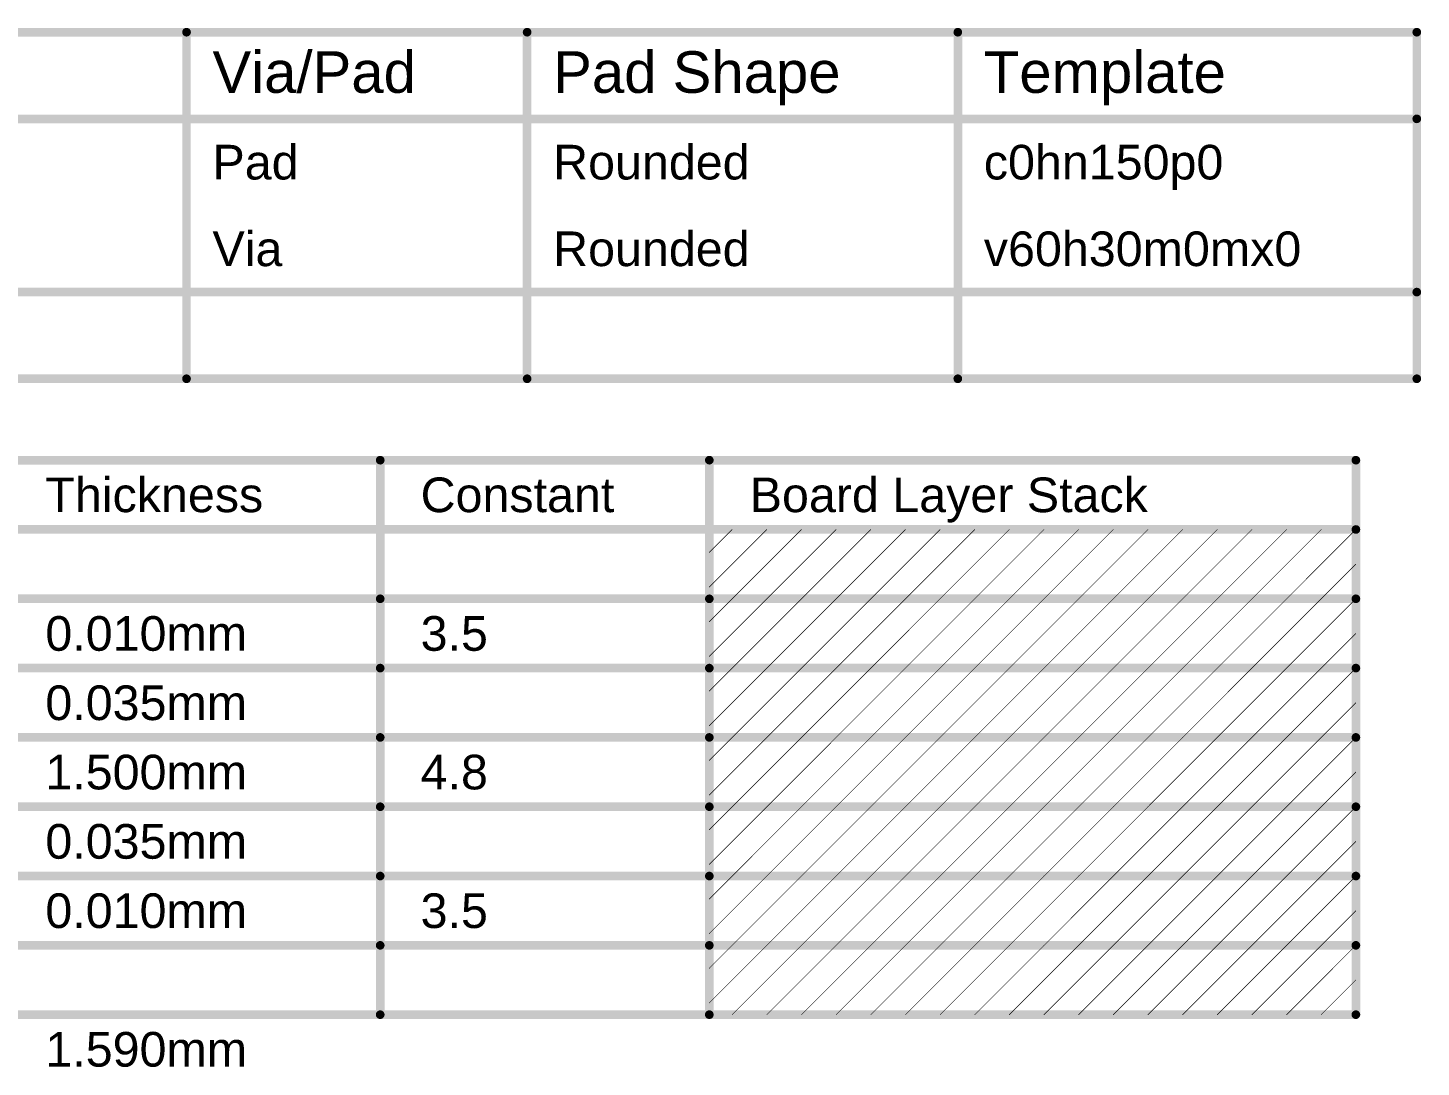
# Model space of a CAD drawing. Header units: inches. Extents: x -0.05 to 7.01, y -0.08 to 1.98.
# Drawn here: x 4.599 to 7.012, y 0.18 to 1.98 of the extents above; entities that cross this region are included whole.
import ezdxf

# ---------------------------------------------------------------- set-up
doc = ezdxf.new("R2010")
doc.units = ezdxf.units.IN
doc.header["$MEASUREMENT"] = 0
doc.layers.add('Drill Drawing', color=1, linetype='Continuous')
doc.layers.add('Fabrication', color=76, linetype='Continuous')
doc.styles.add('Arial', font='', dxfattribs={"height": 0.2})
doc.styles.get('Arial').set_extended_font_data('Arial')

msp = doc.modelspace()

# ---------------------------------------------------------------- linework, layer by layer
at = {"layer": 'Drill Drawing'}
for points in [[(-0.0457, 1.972, 0.015, 0.015, 0), (7.0044, 1.972, 0.015, 0.015, 0)], [(4.8739, 1.372, 0.015, 0.015, 0), (4.8739, 1.972, 0.015, 0.015, 0)], [(5.4638, 1.372, 0.015, 0.015, 0), (5.4638, 1.972, 0.015, 0.015, 0)], [(6.2096, 1.372, 0.015, 0.015, 0), (6.2096, 1.972, 0.015, 0.015, 0)], [(7.0044, 1.372, 0.015, 0.015, 0), (7.0044, 1.972, 0.015, 0.015, 0)], [(-0.0457, 1.822, 0.015, 0.015, 0), (7.0044, 1.822, 0.015, 0.015, 0)], [(-0.0457, 1.522, 0.015, 0.015, 0), (7.0044, 1.522, 0.015, 0.015, 0)], [(-0.0457, 1.372, 0.015, 0.015, 0), (7.0044, 1.372, 0.015, 0.015, 0)]]:
    msp.add_lwpolyline(points, format="xyseb", dxfattribs=at)
for points in [[(4.8702, 1.972, 0.0075, 0.0075, 1), (4.8777, 1.972, 0.0075, 0.0075, 1)], [(5.46, 1.972, 0.0075, 0.0075, 1), (5.4675, 1.972, 0.0075, 0.0075, 1)], [(6.2058, 1.972, 0.0075, 0.0075, 1), (6.2133, 1.972, 0.0075, 0.0075, 1)], [(7.0006, 1.972, 0.0075, 0.0075, 1), (7.0081, 1.972, 0.0075, 0.0075, 1)], [(7.0006, 1.972, 0.0075, 0.0075, 1), (7.0081, 1.972, 0.0075, 0.0075, 1)], [(7.0006, 1.822, 0.0075, 0.0075, 1), (7.0081, 1.822, 0.0075, 0.0075, 1)], [(7.0006, 1.522, 0.0075, 0.0075, 1), (7.0081, 1.522, 0.0075, 0.0075, 1)], [(4.8702, 1.372, 0.0075, 0.0075, 1), (4.8777, 1.372, 0.0075, 0.0075, 1)], [(5.46, 1.372, 0.0075, 0.0075, 1), (5.4675, 1.372, 0.0075, 0.0075, 1)], [(6.2058, 1.372, 0.0075, 0.0075, 1), (6.2133, 1.372, 0.0075, 0.0075, 1)], [(7.0006, 1.372, 0.0075, 0.0075, 1), (7.0081, 1.372, 0.0075, 0.0075, 1)], [(7.0006, 1.372, 0.0075, 0.0075, 1), (7.0081, 1.372, 0.0075, 0.0075, 1)]]:
    msp.add_lwpolyline(points, format="xyseb", close=True, dxfattribs=at)
at = {"layer": 'Fabrication'}
for points in [[(2.3601, 1.231, 0.015, 0.015, 0), (6.8989, 1.231, 0.015, 0.015, 0)], [(5.2093, 0.271, 0.015, 0.015, 0), (5.2093, 1.231, 0.015, 0.015, 0)], [(5.7792, 0.271, 0.015, 0.015, 0), (5.7792, 1.231, 0.015, 0.015, 0)], [(6.8989, 0.271, 0.015, 0.015, 0), (6.8989, 1.231, 0.015, 0.015, 0)], [(2.3601, 1.111, 0.015, 0.015, 0), (6.8989, 1.111, 0.015, 0.015, 0)], [(5.7792, 1.0113, 0.001, 0.001, 0), (5.8789, 1.111, 0.001, 0.001, 0)], [(5.7792, 1.0713, 0.001, 0.001, 0), (5.8189, 1.111, 0.001, 0.001, 0)], [(5.8189, 0.991, 0.001, 0.001, 0), (5.9389, 1.111, 0.001, 0.001, 0)], [(5.8789, 0.991, 0.001, 0.001, 0), (5.9989, 1.111, 0.001, 0.001, 0)], [(5.9389, 0.991, 0.001, 0.001, 0), (6.0589, 1.111, 0.001, 0.001, 0)], [(5.9989, 0.991, 0.001, 0.001, 0), (6.1189, 1.111, 0.001, 0.001, 0)], [(6.0589, 0.991, 0.001, 0.001, 0), (6.1789, 1.111, 0.001, 0.001, 0)], [(6.1189, 0.991, 0.001, 0.001, 0), (6.2389, 1.111, 0.001, 0.001, 0)], [(6.1789, 0.991, 0.001, 0.001, 0), (6.2989, 1.111, 0.001, 0.001, 0)], [(6.2389, 0.991, 0.001, 0.001, 0), (6.3589, 1.111, 0.001, 0.001, 0)], [(6.2989, 0.991, 0.001, 0.001, 0), (6.4189, 1.111, 0.001, 0.001, 0)], [(6.3589, 0.991, 0.001, 0.001, 0), (6.4789, 1.111, 0.001, 0.001, 0)], [(6.4189, 0.991, 0.001, 0.001, 0), (6.5389, 1.111, 0.001, 0.001, 0)], [(6.4789, 0.991, 0.001, 0.001, 0), (6.5989, 1.111, 0.001, 0.001, 0)], [(6.5389, 0.991, 0.001, 0.001, 0), (6.6589, 1.111, 0.001, 0.001, 0)], [(6.5989, 0.991, 0.001, 0.001, 0), (6.7189, 1.111, 0.001, 0.001, 0)], [(6.6589, 0.991, 0.001, 0.001, 0), (6.7789, 1.111, 0.001, 0.001, 0)], [(6.7189, 0.991, 0.001, 0.001, 0), (6.8389, 1.111, 0.001, 0.001, 0)], [(6.7789, 0.991, 0.001, 0.001, 0), (6.8989, 1.111, 0.001, 0.001, 0)], [(6.8389, 0.991, 0.001, 0.001, 0), (6.8989, 1.051, 0.001, 0.001, 0)], [(4.5595, 0.991, 0.015, 0.015, 0), (5.2093, 0.991, 0.015, 0.015, 0)], [(5.2093, 0.991, 0.015, 0.015, 0), (5.7792, 0.991, 0.015, 0.015, 0)], [(5.7792, 0.991, 0.015, 0.015, 0), (6.8989, 0.991, 0.015, 0.015, 0)], [(5.7792, 0.8913, 0.001, 0.001, 0), (5.8789, 0.991, 0.001, 0.001, 0)], [(5.7792, 0.9513, 0.001, 0.001, 0), (5.8189, 0.991, 0.001, 0.001, 0)], [(5.8189, 0.871, 0.001, 0.001, 0), (5.9389, 0.991, 0.001, 0.001, 0)], [(5.8789, 0.871, 0.001, 0.001, 0), (5.9989, 0.991, 0.001, 0.001, 0)], [(5.9389, 0.871, 0.001, 0.001, 0), (6.0589, 0.991, 0.001, 0.001, 0)], [(5.9989, 0.871, 0.001, 0.001, 0), (6.1189, 0.991, 0.001, 0.001, 0)], [(6.0589, 0.871, 0.001, 0.001, 0), (6.1789, 0.991, 0.001, 0.001, 0)], [(6.1189, 0.871, 0.001, 0.001, 0), (6.2389, 0.991, 0.001, 0.001, 0)], [(6.1789, 0.871, 0.001, 0.001, 0), (6.2989, 0.991, 0.001, 0.001, 0)], [(6.2389, 0.871, 0.001, 0.001, 0), (6.3589, 0.991, 0.001, 0.001, 0)], [(6.2989, 0.871, 0.001, 0.001, 0), (6.4189, 0.991, 0.001, 0.001, 0)], [(6.3589, 0.871, 0.001, 0.001, 0), (6.4789, 0.991, 0.001, 0.001, 0)], [(6.4189, 0.871, 0.001, 0.001, 0), (6.5389, 0.991, 0.001, 0.001, 0)], [(6.4789, 0.871, 0.001, 0.001, 0), (6.5989, 0.991, 0.001, 0.001, 0)], [(6.5389, 0.871, 0.001, 0.001, 0), (6.6589, 0.991, 0.001, 0.001, 0)], [(6.5989, 0.871, 0.001, 0.001, 0), (6.7189, 0.991, 0.001, 0.001, 0)], [(6.6589, 0.871, 0.001, 0.001, 0), (6.7789, 0.991, 0.001, 0.001, 0)], [(6.7189, 0.871, 0.001, 0.001, 0), (6.8389, 0.991, 0.001, 0.001, 0)], [(6.7789, 0.871, 0.001, 0.001, 0), (6.8989, 0.991, 0.001, 0.001, 0)], [(6.8389, 0.871, 0.001, 0.001, 0), (6.8989, 0.931, 0.001, 0.001, 0)], [(4.5595, 0.871, 0.015, 0.015, 0), (5.2093, 0.871, 0.015, 0.015, 0)], [(5.2093, 0.871, 0.015, 0.015, 0), (5.7792, 0.871, 0.015, 0.015, 0)], [(5.7792, 0.871, 0.015, 0.015, 0), (6.8989, 0.871, 0.015, 0.015, 0)], [(5.7792, 0.7713, 0.001, 0.001, 0), (5.8789, 0.871, 0.001, 0.001, 0)], [(5.7792, 0.8313, 0.001, 0.001, 0), (5.8189, 0.871, 0.001, 0.001, 0)], [(5.8189, 0.751, 0.001, 0.001, 0), (5.9389, 0.871, 0.001, 0.001, 0)], [(5.8789, 0.751, 0.001, 0.001, 0), (5.9989, 0.871, 0.001, 0.001, 0)], [(5.9389, 0.751, 0.001, 0.001, 0), (6.0589, 0.871, 0.001, 0.001, 0)], [(5.9989, 0.751, 0.001, 0.001, 0), (6.1189, 0.871, 0.001, 0.001, 0)], [(6.0589, 0.751, 0.001, 0.001, 0), (6.1789, 0.871, 0.001, 0.001, 0)], [(6.1189, 0.751, 0.001, 0.001, 0), (6.2389, 0.871, 0.001, 0.001, 0)], [(6.1789, 0.751, 0.001, 0.001, 0), (6.2989, 0.871, 0.001, 0.001, 0)], [(6.2389, 0.751, 0.001, 0.001, 0), (6.3589, 0.871, 0.001, 0.001, 0)], [(6.2989, 0.751, 0.001, 0.001, 0), (6.4189, 0.871, 0.001, 0.001, 0)], [(6.3589, 0.751, 0.001, 0.001, 0), (6.4789, 0.871, 0.001, 0.001, 0)], [(6.4189, 0.751, 0.001, 0.001, 0), (6.5389, 0.871, 0.001, 0.001, 0)], [(6.4789, 0.751, 0.001, 0.001, 0), (6.5989, 0.871, 0.001, 0.001, 0)], [(6.5389, 0.751, 0.001, 0.001, 0), (6.6589, 0.871, 0.001, 0.001, 0)], [(6.5989, 0.751, 0.001, 0.001, 0), (6.7189, 0.871, 0.001, 0.001, 0)], [(6.6589, 0.751, 0.001, 0.001, 0), (6.7789, 0.871, 0.001, 0.001, 0)], [(6.7189, 0.751, 0.001, 0.001, 0), (6.8389, 0.871, 0.001, 0.001, 0)], [(6.7789, 0.751, 0.001, 0.001, 0), (6.8989, 0.871, 0.001, 0.001, 0)], [(6.8389, 0.751, 0.001, 0.001, 0), (6.8989, 0.811, 0.001, 0.001, 0)], [(4.5595, 0.751, 0.015, 0.015, 0), (5.2093, 0.751, 0.015, 0.015, 0)], [(5.2093, 0.751, 0.015, 0.015, 0), (5.7792, 0.751, 0.015, 0.015, 0)], [(5.7792, 0.751, 0.015, 0.015, 0), (6.8989, 0.751, 0.015, 0.015, 0)], [(5.7792, 0.6513, 0.001, 0.001, 0), (5.8789, 0.751, 0.001, 0.001, 0)], [(5.7792, 0.7113, 0.001, 0.001, 0), (5.8189, 0.751, 0.001, 0.001, 0)], [(5.8189, 0.631, 0.001, 0.001, 0), (5.9389, 0.751, 0.001, 0.001, 0)], [(5.8789, 0.631, 0.001, 0.001, 0), (5.9989, 0.751, 0.001, 0.001, 0)], [(5.9389, 0.631, 0.001, 0.001, 0), (6.0589, 0.751, 0.001, 0.001, 0)], [(5.9989, 0.631, 0.001, 0.001, 0), (6.1189, 0.751, 0.001, 0.001, 0)], [(6.0589, 0.631, 0.001, 0.001, 0), (6.1789, 0.751, 0.001, 0.001, 0)], [(6.1189, 0.631, 0.001, 0.001, 0), (6.2389, 0.751, 0.001, 0.001, 0)], [(6.1789, 0.631, 0.001, 0.001, 0), (6.2989, 0.751, 0.001, 0.001, 0)], [(6.2389, 0.631, 0.001, 0.001, 0), (6.3589, 0.751, 0.001, 0.001, 0)], [(6.2989, 0.631, 0.001, 0.001, 0), (6.4189, 0.751, 0.001, 0.001, 0)], [(6.3589, 0.631, 0.001, 0.001, 0), (6.4789, 0.751, 0.001, 0.001, 0)], [(6.4189, 0.631, 0.001, 0.001, 0), (6.5389, 0.751, 0.001, 0.001, 0)], [(6.4789, 0.631, 0.001, 0.001, 0), (6.5989, 0.751, 0.001, 0.001, 0)], [(6.5389, 0.631, 0.001, 0.001, 0), (6.6589, 0.751, 0.001, 0.001, 0)], [(6.5989, 0.631, 0.001, 0.001, 0), (6.7189, 0.751, 0.001, 0.001, 0)], [(6.6589, 0.631, 0.001, 0.001, 0), (6.7789, 0.751, 0.001, 0.001, 0)], [(6.7189, 0.631, 0.001, 0.001, 0), (6.8389, 0.751, 0.001, 0.001, 0)], [(6.7789, 0.631, 0.001, 0.001, 0), (6.8989, 0.751, 0.001, 0.001, 0)], [(6.8389, 0.631, 0.001, 0.001, 0), (6.8989, 0.691, 0.001, 0.001, 0)], [(4.5595, 0.631, 0.015, 0.015, 0), (5.2093, 0.631, 0.015, 0.015, 0)], [(5.2093, 0.631, 0.015, 0.015, 0), (5.7792, 0.631, 0.015, 0.015, 0)], [(5.7792, 0.631, 0.015, 0.015, 0), (6.8989, 0.631, 0.015, 0.015, 0)], [(5.7792, 0.5313, 0.001, 0.001, 0), (5.8789, 0.631, 0.001, 0.001, 0)], [(5.7792, 0.5913, 0.001, 0.001, 0), (5.8189, 0.631, 0.001, 0.001, 0)], [(5.8189, 0.511, 0.001, 0.001, 0), (5.9389, 0.631, 0.001, 0.001, 0)], [(5.8789, 0.511, 0.001, 0.001, 0), (5.9989, 0.631, 0.001, 0.001, 0)], [(5.9389, 0.511, 0.001, 0.001, 0), (6.0589, 0.631, 0.001, 0.001, 0)], [(5.9989, 0.511, 0.001, 0.001, 0), (6.1189, 0.631, 0.001, 0.001, 0)], [(6.0589, 0.511, 0.001, 0.001, 0), (6.1789, 0.631, 0.001, 0.001, 0)], [(6.1189, 0.511, 0.001, 0.001, 0), (6.2389, 0.631, 0.001, 0.001, 0)], [(6.1789, 0.511, 0.001, 0.001, 0), (6.2989, 0.631, 0.001, 0.001, 0)], [(6.2389, 0.511, 0.001, 0.001, 0), (6.3589, 0.631, 0.001, 0.001, 0)], [(6.2989, 0.511, 0.001, 0.001, 0), (6.4189, 0.631, 0.001, 0.001, 0)], [(6.3589, 0.511, 0.001, 0.001, 0), (6.4789, 0.631, 0.001, 0.001, 0)], [(6.4189, 0.511, 0.001, 0.001, 0), (6.5389, 0.631, 0.001, 0.001, 0)], [(6.4789, 0.511, 0.001, 0.001, 0), (6.5989, 0.631, 0.001, 0.001, 0)], [(6.5389, 0.511, 0.001, 0.001, 0), (6.6589, 0.631, 0.001, 0.001, 0)], [(6.5989, 0.511, 0.001, 0.001, 0), (6.7189, 0.631, 0.001, 0.001, 0)], [(6.6589, 0.511, 0.001, 0.001, 0), (6.7789, 0.631, 0.001, 0.001, 0)], [(6.7189, 0.511, 0.001, 0.001, 0), (6.8389, 0.631, 0.001, 0.001, 0)], [(6.7789, 0.511, 0.001, 0.001, 0), (6.8989, 0.631, 0.001, 0.001, 0)], [(6.8389, 0.511, 0.001, 0.001, 0), (6.8989, 0.571, 0.001, 0.001, 0)], [(4.5595, 0.511, 0.015, 0.015, 0), (5.2093, 0.511, 0.015, 0.015, 0)], [(5.2093, 0.511, 0.015, 0.015, 0), (5.7792, 0.511, 0.015, 0.015, 0)], [(5.7792, 0.511, 0.015, 0.015, 0), (6.8989, 0.511, 0.015, 0.015, 0)], [(5.7792, 0.4113, 0.001, 0.001, 0), (5.8789, 0.511, 0.001, 0.001, 0)], [(5.7792, 0.4713, 0.001, 0.001, 0), (5.8189, 0.511, 0.001, 0.001, 0)], [(5.8189, 0.391, 0.001, 0.001, 0), (5.9389, 0.511, 0.001, 0.001, 0)], [(5.8789, 0.391, 0.001, 0.001, 0), (5.9989, 0.511, 0.001, 0.001, 0)], [(5.9389, 0.391, 0.001, 0.001, 0), (6.0589, 0.511, 0.001, 0.001, 0)], [(5.9989, 0.391, 0.001, 0.001, 0), (6.1189, 0.511, 0.001, 0.001, 0)], [(6.0589, 0.391, 0.001, 0.001, 0), (6.1789, 0.511, 0.001, 0.001, 0)], [(6.1189, 0.391, 0.001, 0.001, 0), (6.2389, 0.511, 0.001, 0.001, 0)], [(6.1789, 0.391, 0.001, 0.001, 0), (6.2989, 0.511, 0.001, 0.001, 0)], [(6.2389, 0.391, 0.001, 0.001, 0), (6.3589, 0.511, 0.001, 0.001, 0)], [(6.2989, 0.391, 0.001, 0.001, 0), (6.4189, 0.511, 0.001, 0.001, 0)], [(6.3589, 0.391, 0.001, 0.001, 0), (6.4789, 0.511, 0.001, 0.001, 0)], [(6.4189, 0.391, 0.001, 0.001, 0), (6.5389, 0.511, 0.001, 0.001, 0)], [(6.4789, 0.391, 0.001, 0.001, 0), (6.5989, 0.511, 0.001, 0.001, 0)], [(6.5389, 0.391, 0.001, 0.001, 0), (6.6589, 0.511, 0.001, 0.001, 0)], [(6.5989, 0.391, 0.001, 0.001, 0), (6.7189, 0.511, 0.001, 0.001, 0)], [(6.6589, 0.391, 0.001, 0.001, 0), (6.7789, 0.511, 0.001, 0.001, 0)], [(6.7189, 0.391, 0.001, 0.001, 0), (6.8389, 0.511, 0.001, 0.001, 0)], [(6.7789, 0.391, 0.001, 0.001, 0), (6.8989, 0.511, 0.001, 0.001, 0)], [(6.8389, 0.391, 0.001, 0.001, 0), (6.8989, 0.451, 0.001, 0.001, 0)], [(4.5595, 0.391, 0.015, 0.015, 0), (5.2093, 0.391, 0.015, 0.015, 0)], [(5.2093, 0.391, 0.015, 0.015, 0), (5.7792, 0.391, 0.015, 0.015, 0)], [(5.7792, 0.391, 0.015, 0.015, 0), (6.8989, 0.391, 0.015, 0.015, 0)], [(5.7792, 0.2913, 0.001, 0.001, 0), (5.8789, 0.391, 0.001, 0.001, 0)], [(5.7792, 0.3513, 0.001, 0.001, 0), (5.8189, 0.391, 0.001, 0.001, 0)], [(5.8189, 0.271, 0.001, 0.001, 0), (5.9389, 0.391, 0.001, 0.001, 0)], [(5.8789, 0.271, 0.001, 0.001, 0), (5.9989, 0.391, 0.001, 0.001, 0)], [(5.9389, 0.271, 0.001, 0.001, 0), (6.0589, 0.391, 0.001, 0.001, 0)], [(5.9989, 0.271, 0.001, 0.001, 0), (6.1189, 0.391, 0.001, 0.001, 0)], [(6.0589, 0.271, 0.001, 0.001, 0), (6.1789, 0.391, 0.001, 0.001, 0)], [(6.1189, 0.271, 0.001, 0.001, 0), (6.2389, 0.391, 0.001, 0.001, 0)], [(6.1789, 0.271, 0.001, 0.001, 0), (6.2989, 0.391, 0.001, 0.001, 0)], [(6.2389, 0.271, 0.001, 0.001, 0), (6.3589, 0.391, 0.001, 0.001, 0)], [(6.2989, 0.271, 0.001, 0.001, 0), (6.4189, 0.391, 0.001, 0.001, 0)], [(6.3589, 0.271, 0.001, 0.001, 0), (6.4789, 0.391, 0.001, 0.001, 0)], [(6.4189, 0.271, 0.001, 0.001, 0), (6.5389, 0.391, 0.001, 0.001, 0)], [(6.4789, 0.271, 0.001, 0.001, 0), (6.5989, 0.391, 0.001, 0.001, 0)], [(6.5389, 0.271, 0.001, 0.001, 0), (6.6589, 0.391, 0.001, 0.001, 0)], [(6.5989, 0.271, 0.001, 0.001, 0), (6.7189, 0.391, 0.001, 0.001, 0)], [(6.6589, 0.271, 0.001, 0.001, 0), (6.7789, 0.391, 0.001, 0.001, 0)], [(6.7189, 0.271, 0.001, 0.001, 0), (6.8389, 0.391, 0.001, 0.001, 0)], [(6.7789, 0.271, 0.001, 0.001, 0), (6.8989, 0.391, 0.001, 0.001, 0)], [(6.8389, 0.271, 0.001, 0.001, 0), (6.8989, 0.331, 0.001, 0.001, 0)], [(4.5595, 0.271, 0.015, 0.015, 0), (5.2093, 0.271, 0.015, 0.015, 0)], [(5.2093, 0.271, 0.015, 0.015, 0), (5.7792, 0.271, 0.015, 0.015, 0)], [(5.7792, 0.271, 0.015, 0.015, 0), (6.8989, 0.271, 0.015, 0.015, 0)]]:
    msp.add_lwpolyline(points, format="xyseb", dxfattribs=at)
for points in [[(5.2056, 1.231, 0.0075, 0.0075, 1), (5.2131, 1.231, 0.0075, 0.0075, 1)], [(5.7755, 1.231, 0.0075, 0.0075, 1), (5.783, 1.231, 0.0075, 0.0075, 1)], [(6.8951, 1.231, 0.0075, 0.0075, 1), (6.9026, 1.231, 0.0075, 0.0075, 1)], [(6.8951, 1.231, 0.0075, 0.0075, 1), (6.9026, 1.231, 0.0075, 0.0075, 1)], [(5.8186, 1.111, 0.0005, 0.0005, 1), (5.8191, 1.111, 0.0005, 0.0005, 1)], [(5.8786, 1.111, 0.0005, 0.0005, 1), (5.8791, 1.111, 0.0005, 0.0005, 1)], [(5.9386, 1.111, 0.0005, 0.0005, 1), (5.9391, 1.111, 0.0005, 0.0005, 1)], [(5.9986, 1.111, 0.0005, 0.0005, 1), (5.9991, 1.111, 0.0005, 0.0005, 1)], [(6.0586, 1.111, 0.0005, 0.0005, 1), (6.0591, 1.111, 0.0005, 0.0005, 1)], [(6.1186, 1.111, 0.0005, 0.0005, 1), (6.1191, 1.111, 0.0005, 0.0005, 1)], [(6.1786, 1.111, 0.0005, 0.0005, 1), (6.1791, 1.111, 0.0005, 0.0005, 1)], [(6.2386, 1.111, 0.0005, 0.0005, 1), (6.2391, 1.111, 0.0005, 0.0005, 1)], [(6.2986, 1.111, 0.0005, 0.0005, 1), (6.2991, 1.111, 0.0005, 0.0005, 1)], [(6.3586, 1.111, 0.0005, 0.0005, 1), (6.3591, 1.111, 0.0005, 0.0005, 1)], [(6.4186, 1.111, 0.0005, 0.0005, 1), (6.4191, 1.111, 0.0005, 0.0005, 1)], [(6.4786, 1.111, 0.0005, 0.0005, 1), (6.4791, 1.111, 0.0005, 0.0005, 1)], [(6.5386, 1.111, 0.0005, 0.0005, 1), (6.5391, 1.111, 0.0005, 0.0005, 1)], [(6.5986, 1.111, 0.0005, 0.0005, 1), (6.5991, 1.111, 0.0005, 0.0005, 1)], [(6.6586, 1.111, 0.0005, 0.0005, 1), (6.6591, 1.111, 0.0005, 0.0005, 1)], [(6.7186, 1.111, 0.0005, 0.0005, 1), (6.7191, 1.111, 0.0005, 0.0005, 1)], [(6.7786, 1.111, 0.0005, 0.0005, 1), (6.7791, 1.111, 0.0005, 0.0005, 1)], [(6.8386, 1.111, 0.0005, 0.0005, 1), (6.8391, 1.111, 0.0005, 0.0005, 1)], [(6.8951, 1.111, 0.0075, 0.0075, 1), (6.9026, 1.111, 0.0075, 0.0075, 1)], [(6.8986, 1.111, 0.0005, 0.0005, 1), (6.8991, 1.111, 0.0005, 0.0005, 1)], [(5.779, 1.0713, 0.0005, 0.0005, 1), (5.7795, 1.0713, 0.0005, 0.0005, 1)], [(6.8986, 1.051, 0.0005, 0.0005, 1), (6.8991, 1.051, 0.0005, 0.0005, 1)], [(5.2056, 0.991, 0.0075, 0.0075, 1), (5.2131, 0.991, 0.0075, 0.0075, 1)], [(5.2056, 0.991, 0.0075, 0.0075, 1), (5.2131, 0.991, 0.0075, 0.0075, 1)], [(5.7755, 0.991, 0.0075, 0.0075, 1), (5.783, 0.991, 0.0075, 0.0075, 1)], [(5.7755, 0.991, 0.0075, 0.0075, 1), (5.783, 0.991, 0.0075, 0.0075, 1)], [(5.779, 1.0113, 0.0005, 0.0005, 1), (5.7795, 1.0113, 0.0005, 0.0005, 1)], [(5.8186, 0.991, 0.0005, 0.0005, 1), (5.8191, 0.991, 0.0005, 0.0005, 1)], [(5.8186, 0.991, 0.0005, 0.0005, 1), (5.8191, 0.991, 0.0005, 0.0005, 1)], [(5.8786, 0.991, 0.0005, 0.0005, 1), (5.8791, 0.991, 0.0005, 0.0005, 1)], [(5.8786, 0.991, 0.0005, 0.0005, 1), (5.8791, 0.991, 0.0005, 0.0005, 1)], [(5.9386, 0.991, 0.0005, 0.0005, 1), (5.9391, 0.991, 0.0005, 0.0005, 1)], [(5.9386, 0.991, 0.0005, 0.0005, 1), (5.9391, 0.991, 0.0005, 0.0005, 1)], [(5.9986, 0.991, 0.0005, 0.0005, 1), (5.9991, 0.991, 0.0005, 0.0005, 1)], [(5.9986, 0.991, 0.0005, 0.0005, 1), (5.9991, 0.991, 0.0005, 0.0005, 1)], [(6.0586, 0.991, 0.0005, 0.0005, 1), (6.0591, 0.991, 0.0005, 0.0005, 1)], [(6.0586, 0.991, 0.0005, 0.0005, 1), (6.0591, 0.991, 0.0005, 0.0005, 1)], [(6.1186, 0.991, 0.0005, 0.0005, 1), (6.1191, 0.991, 0.0005, 0.0005, 1)], [(6.1186, 0.991, 0.0005, 0.0005, 1), (6.1191, 0.991, 0.0005, 0.0005, 1)], [(6.1786, 0.991, 0.0005, 0.0005, 1), (6.1791, 0.991, 0.0005, 0.0005, 1)], [(6.1786, 0.991, 0.0005, 0.0005, 1), (6.1791, 0.991, 0.0005, 0.0005, 1)], [(6.2386, 0.991, 0.0005, 0.0005, 1), (6.2391, 0.991, 0.0005, 0.0005, 1)], [(6.2386, 0.991, 0.0005, 0.0005, 1), (6.2391, 0.991, 0.0005, 0.0005, 1)], [(6.2986, 0.991, 0.0005, 0.0005, 1), (6.2991, 0.991, 0.0005, 0.0005, 1)], [(6.2986, 0.991, 0.0005, 0.0005, 1), (6.2991, 0.991, 0.0005, 0.0005, 1)], [(6.3586, 0.991, 0.0005, 0.0005, 1), (6.3591, 0.991, 0.0005, 0.0005, 1)], [(6.3586, 0.991, 0.0005, 0.0005, 1), (6.3591, 0.991, 0.0005, 0.0005, 1)], [(6.4186, 0.991, 0.0005, 0.0005, 1), (6.4191, 0.991, 0.0005, 0.0005, 1)], [(6.4186, 0.991, 0.0005, 0.0005, 1), (6.4191, 0.991, 0.0005, 0.0005, 1)], [(6.4786, 0.991, 0.0005, 0.0005, 1), (6.4791, 0.991, 0.0005, 0.0005, 1)], [(6.4786, 0.991, 0.0005, 0.0005, 1), (6.4791, 0.991, 0.0005, 0.0005, 1)], [(6.5386, 0.991, 0.0005, 0.0005, 1), (6.5391, 0.991, 0.0005, 0.0005, 1)], [(6.5386, 0.991, 0.0005, 0.0005, 1), (6.5391, 0.991, 0.0005, 0.0005, 1)], [(6.5986, 0.991, 0.0005, 0.0005, 1), (6.5991, 0.991, 0.0005, 0.0005, 1)], [(6.5986, 0.991, 0.0005, 0.0005, 1), (6.5991, 0.991, 0.0005, 0.0005, 1)], [(6.6586, 0.991, 0.0005, 0.0005, 1), (6.6591, 0.991, 0.0005, 0.0005, 1)], [(6.6586, 0.991, 0.0005, 0.0005, 1), (6.6591, 0.991, 0.0005, 0.0005, 1)], [(6.7186, 0.991, 0.0005, 0.0005, 1), (6.7191, 0.991, 0.0005, 0.0005, 1)], [(6.7186, 0.991, 0.0005, 0.0005, 1), (6.7191, 0.991, 0.0005, 0.0005, 1)], [(6.7786, 0.991, 0.0005, 0.0005, 1), (6.7791, 0.991, 0.0005, 0.0005, 1)], [(6.7786, 0.991, 0.0005, 0.0005, 1), (6.7791, 0.991, 0.0005, 0.0005, 1)], [(6.8386, 0.991, 0.0005, 0.0005, 1), (6.8391, 0.991, 0.0005, 0.0005, 1)], [(6.8386, 0.991, 0.0005, 0.0005, 1), (6.8391, 0.991, 0.0005, 0.0005, 1)], [(6.8951, 0.991, 0.0075, 0.0075, 1), (6.9026, 0.991, 0.0075, 0.0075, 1)], [(6.8986, 0.991, 0.0005, 0.0005, 1), (6.8991, 0.991, 0.0005, 0.0005, 1)], [(5.779, 0.9513, 0.0005, 0.0005, 1), (5.7795, 0.9513, 0.0005, 0.0005, 1)], [(6.8986, 0.931, 0.0005, 0.0005, 1), (6.8991, 0.931, 0.0005, 0.0005, 1)], [(5.2056, 0.871, 0.0075, 0.0075, 1), (5.2131, 0.871, 0.0075, 0.0075, 1)], [(5.2056, 0.871, 0.0075, 0.0075, 1), (5.2131, 0.871, 0.0075, 0.0075, 1)], [(5.7755, 0.871, 0.0075, 0.0075, 1), (5.783, 0.871, 0.0075, 0.0075, 1)], [(5.7755, 0.871, 0.0075, 0.0075, 1), (5.783, 0.871, 0.0075, 0.0075, 1)], [(5.779, 0.8913, 0.0005, 0.0005, 1), (5.7795, 0.8913, 0.0005, 0.0005, 1)], [(5.8186, 0.871, 0.0005, 0.0005, 1), (5.8191, 0.871, 0.0005, 0.0005, 1)], [(5.8186, 0.871, 0.0005, 0.0005, 1), (5.8191, 0.871, 0.0005, 0.0005, 1)], [(5.8786, 0.871, 0.0005, 0.0005, 1), (5.8791, 0.871, 0.0005, 0.0005, 1)], [(5.8786, 0.871, 0.0005, 0.0005, 1), (5.8791, 0.871, 0.0005, 0.0005, 1)], [(5.9386, 0.871, 0.0005, 0.0005, 1), (5.9391, 0.871, 0.0005, 0.0005, 1)], [(5.9386, 0.871, 0.0005, 0.0005, 1), (5.9391, 0.871, 0.0005, 0.0005, 1)], [(5.9986, 0.871, 0.0005, 0.0005, 1), (5.9991, 0.871, 0.0005, 0.0005, 1)], [(5.9986, 0.871, 0.0005, 0.0005, 1), (5.9991, 0.871, 0.0005, 0.0005, 1)], [(6.0586, 0.871, 0.0005, 0.0005, 1), (6.0591, 0.871, 0.0005, 0.0005, 1)], [(6.0586, 0.871, 0.0005, 0.0005, 1), (6.0591, 0.871, 0.0005, 0.0005, 1)], [(6.1186, 0.871, 0.0005, 0.0005, 1), (6.1191, 0.871, 0.0005, 0.0005, 1)], [(6.1186, 0.871, 0.0005, 0.0005, 1), (6.1191, 0.871, 0.0005, 0.0005, 1)], [(6.1786, 0.871, 0.0005, 0.0005, 1), (6.1791, 0.871, 0.0005, 0.0005, 1)], [(6.1786, 0.871, 0.0005, 0.0005, 1), (6.1791, 0.871, 0.0005, 0.0005, 1)], [(6.2386, 0.871, 0.0005, 0.0005, 1), (6.2391, 0.871, 0.0005, 0.0005, 1)], [(6.2386, 0.871, 0.0005, 0.0005, 1), (6.2391, 0.871, 0.0005, 0.0005, 1)], [(6.2986, 0.871, 0.0005, 0.0005, 1), (6.2991, 0.871, 0.0005, 0.0005, 1)], [(6.2986, 0.871, 0.0005, 0.0005, 1), (6.2991, 0.871, 0.0005, 0.0005, 1)], [(6.3586, 0.871, 0.0005, 0.0005, 1), (6.3591, 0.871, 0.0005, 0.0005, 1)], [(6.3586, 0.871, 0.0005, 0.0005, 1), (6.3591, 0.871, 0.0005, 0.0005, 1)], [(6.4186, 0.871, 0.0005, 0.0005, 1), (6.4191, 0.871, 0.0005, 0.0005, 1)], [(6.4186, 0.871, 0.0005, 0.0005, 1), (6.4191, 0.871, 0.0005, 0.0005, 1)], [(6.4786, 0.871, 0.0005, 0.0005, 1), (6.4791, 0.871, 0.0005, 0.0005, 1)], [(6.4786, 0.871, 0.0005, 0.0005, 1), (6.4791, 0.871, 0.0005, 0.0005, 1)], [(6.5386, 0.871, 0.0005, 0.0005, 1), (6.5391, 0.871, 0.0005, 0.0005, 1)], [(6.5386, 0.871, 0.0005, 0.0005, 1), (6.5391, 0.871, 0.0005, 0.0005, 1)], [(6.5986, 0.871, 0.0005, 0.0005, 1), (6.5991, 0.871, 0.0005, 0.0005, 1)], [(6.5986, 0.871, 0.0005, 0.0005, 1), (6.5991, 0.871, 0.0005, 0.0005, 1)], [(6.6586, 0.871, 0.0005, 0.0005, 1), (6.6591, 0.871, 0.0005, 0.0005, 1)], [(6.6586, 0.871, 0.0005, 0.0005, 1), (6.6591, 0.871, 0.0005, 0.0005, 1)], [(6.7186, 0.871, 0.0005, 0.0005, 1), (6.7191, 0.871, 0.0005, 0.0005, 1)], [(6.7186, 0.871, 0.0005, 0.0005, 1), (6.7191, 0.871, 0.0005, 0.0005, 1)], [(6.7786, 0.871, 0.0005, 0.0005, 1), (6.7791, 0.871, 0.0005, 0.0005, 1)], [(6.7786, 0.871, 0.0005, 0.0005, 1), (6.7791, 0.871, 0.0005, 0.0005, 1)], [(6.8386, 0.871, 0.0005, 0.0005, 1), (6.8391, 0.871, 0.0005, 0.0005, 1)], [(6.8386, 0.871, 0.0005, 0.0005, 1), (6.8391, 0.871, 0.0005, 0.0005, 1)], [(6.8951, 0.871, 0.0075, 0.0075, 1), (6.9026, 0.871, 0.0075, 0.0075, 1)], [(6.8986, 0.871, 0.0005, 0.0005, 1), (6.8991, 0.871, 0.0005, 0.0005, 1)], [(5.779, 0.8313, 0.0005, 0.0005, 1), (5.7795, 0.8313, 0.0005, 0.0005, 1)], [(6.8986, 0.811, 0.0005, 0.0005, 1), (6.8991, 0.811, 0.0005, 0.0005, 1)], [(5.2056, 0.751, 0.0075, 0.0075, 1), (5.2131, 0.751, 0.0075, 0.0075, 1)], [(5.2056, 0.751, 0.0075, 0.0075, 1), (5.2131, 0.751, 0.0075, 0.0075, 1)], [(5.7755, 0.751, 0.0075, 0.0075, 1), (5.783, 0.751, 0.0075, 0.0075, 1)], [(5.7755, 0.751, 0.0075, 0.0075, 1), (5.783, 0.751, 0.0075, 0.0075, 1)], [(5.779, 0.7713, 0.0005, 0.0005, 1), (5.7795, 0.7713, 0.0005, 0.0005, 1)], [(5.8186, 0.751, 0.0005, 0.0005, 1), (5.8191, 0.751, 0.0005, 0.0005, 1)], [(5.8186, 0.751, 0.0005, 0.0005, 1), (5.8191, 0.751, 0.0005, 0.0005, 1)], [(5.8786, 0.751, 0.0005, 0.0005, 1), (5.8791, 0.751, 0.0005, 0.0005, 1)], [(5.8786, 0.751, 0.0005, 0.0005, 1), (5.8791, 0.751, 0.0005, 0.0005, 1)], [(5.9386, 0.751, 0.0005, 0.0005, 1), (5.9391, 0.751, 0.0005, 0.0005, 1)], [(5.9386, 0.751, 0.0005, 0.0005, 1), (5.9391, 0.751, 0.0005, 0.0005, 1)], [(5.9986, 0.751, 0.0005, 0.0005, 1), (5.9991, 0.751, 0.0005, 0.0005, 1)], [(5.9986, 0.751, 0.0005, 0.0005, 1), (5.9991, 0.751, 0.0005, 0.0005, 1)], [(6.0586, 0.751, 0.0005, 0.0005, 1), (6.0591, 0.751, 0.0005, 0.0005, 1)], [(6.0586, 0.751, 0.0005, 0.0005, 1), (6.0591, 0.751, 0.0005, 0.0005, 1)], [(6.1186, 0.751, 0.0005, 0.0005, 1), (6.1191, 0.751, 0.0005, 0.0005, 1)], [(6.1186, 0.751, 0.0005, 0.0005, 1), (6.1191, 0.751, 0.0005, 0.0005, 1)], [(6.1786, 0.751, 0.0005, 0.0005, 1), (6.1791, 0.751, 0.0005, 0.0005, 1)], [(6.1786, 0.751, 0.0005, 0.0005, 1), (6.1791, 0.751, 0.0005, 0.0005, 1)], [(6.2386, 0.751, 0.0005, 0.0005, 1), (6.2391, 0.751, 0.0005, 0.0005, 1)], [(6.2386, 0.751, 0.0005, 0.0005, 1), (6.2391, 0.751, 0.0005, 0.0005, 1)], [(6.2986, 0.751, 0.0005, 0.0005, 1), (6.2991, 0.751, 0.0005, 0.0005, 1)], [(6.2986, 0.751, 0.0005, 0.0005, 1), (6.2991, 0.751, 0.0005, 0.0005, 1)], [(6.3586, 0.751, 0.0005, 0.0005, 1), (6.3591, 0.751, 0.0005, 0.0005, 1)], [(6.3586, 0.751, 0.0005, 0.0005, 1), (6.3591, 0.751, 0.0005, 0.0005, 1)], [(6.4186, 0.751, 0.0005, 0.0005, 1), (6.4191, 0.751, 0.0005, 0.0005, 1)], [(6.4186, 0.751, 0.0005, 0.0005, 1), (6.4191, 0.751, 0.0005, 0.0005, 1)], [(6.4786, 0.751, 0.0005, 0.0005, 1), (6.4791, 0.751, 0.0005, 0.0005, 1)], [(6.4786, 0.751, 0.0005, 0.0005, 1), (6.4791, 0.751, 0.0005, 0.0005, 1)], [(6.5386, 0.751, 0.0005, 0.0005, 1), (6.5391, 0.751, 0.0005, 0.0005, 1)], [(6.5386, 0.751, 0.0005, 0.0005, 1), (6.5391, 0.751, 0.0005, 0.0005, 1)], [(6.5986, 0.751, 0.0005, 0.0005, 1), (6.5991, 0.751, 0.0005, 0.0005, 1)], [(6.5986, 0.751, 0.0005, 0.0005, 1), (6.5991, 0.751, 0.0005, 0.0005, 1)], [(6.6586, 0.751, 0.0005, 0.0005, 1), (6.6591, 0.751, 0.0005, 0.0005, 1)], [(6.6586, 0.751, 0.0005, 0.0005, 1), (6.6591, 0.751, 0.0005, 0.0005, 1)], [(6.7186, 0.751, 0.0005, 0.0005, 1), (6.7191, 0.751, 0.0005, 0.0005, 1)], [(6.7186, 0.751, 0.0005, 0.0005, 1), (6.7191, 0.751, 0.0005, 0.0005, 1)], [(6.7786, 0.751, 0.0005, 0.0005, 1), (6.7791, 0.751, 0.0005, 0.0005, 1)], [(6.7786, 0.751, 0.0005, 0.0005, 1), (6.7791, 0.751, 0.0005, 0.0005, 1)], [(6.8386, 0.751, 0.0005, 0.0005, 1), (6.8391, 0.751, 0.0005, 0.0005, 1)], [(6.8386, 0.751, 0.0005, 0.0005, 1), (6.8391, 0.751, 0.0005, 0.0005, 1)], [(6.8951, 0.751, 0.0075, 0.0075, 1), (6.9026, 0.751, 0.0075, 0.0075, 1)], [(6.8986, 0.751, 0.0005, 0.0005, 1), (6.8991, 0.751, 0.0005, 0.0005, 1)], [(5.779, 0.7113, 0.0005, 0.0005, 1), (5.7795, 0.7113, 0.0005, 0.0005, 1)], [(6.8986, 0.691, 0.0005, 0.0005, 1), (6.8991, 0.691, 0.0005, 0.0005, 1)], [(5.779, 0.6513, 0.0005, 0.0005, 1), (5.7795, 0.6513, 0.0005, 0.0005, 1)], [(5.2056, 0.631, 0.0075, 0.0075, 1), (5.2131, 0.631, 0.0075, 0.0075, 1)], [(5.2056, 0.631, 0.0075, 0.0075, 1), (5.2131, 0.631, 0.0075, 0.0075, 1)], [(5.7755, 0.631, 0.0075, 0.0075, 1), (5.783, 0.631, 0.0075, 0.0075, 1)], [(5.7755, 0.631, 0.0075, 0.0075, 1), (5.783, 0.631, 0.0075, 0.0075, 1)], [(5.8186, 0.631, 0.0005, 0.0005, 1), (5.8191, 0.631, 0.0005, 0.0005, 1)], [(5.8186, 0.631, 0.0005, 0.0005, 1), (5.8191, 0.631, 0.0005, 0.0005, 1)], [(5.8786, 0.631, 0.0005, 0.0005, 1), (5.8791, 0.631, 0.0005, 0.0005, 1)], [(5.8786, 0.631, 0.0005, 0.0005, 1), (5.8791, 0.631, 0.0005, 0.0005, 1)], [(5.9386, 0.631, 0.0005, 0.0005, 1), (5.9391, 0.631, 0.0005, 0.0005, 1)], [(5.9386, 0.631, 0.0005, 0.0005, 1), (5.9391, 0.631, 0.0005, 0.0005, 1)], [(5.9986, 0.631, 0.0005, 0.0005, 1), (5.9991, 0.631, 0.0005, 0.0005, 1)], [(5.9986, 0.631, 0.0005, 0.0005, 1), (5.9991, 0.631, 0.0005, 0.0005, 1)], [(6.0586, 0.631, 0.0005, 0.0005, 1), (6.0591, 0.631, 0.0005, 0.0005, 1)], [(6.0586, 0.631, 0.0005, 0.0005, 1), (6.0591, 0.631, 0.0005, 0.0005, 1)], [(6.1186, 0.631, 0.0005, 0.0005, 1), (6.1191, 0.631, 0.0005, 0.0005, 1)], [(6.1186, 0.631, 0.0005, 0.0005, 1), (6.1191, 0.631, 0.0005, 0.0005, 1)], [(6.1786, 0.631, 0.0005, 0.0005, 1), (6.1791, 0.631, 0.0005, 0.0005, 1)], [(6.1786, 0.631, 0.0005, 0.0005, 1), (6.1791, 0.631, 0.0005, 0.0005, 1)], [(6.2386, 0.631, 0.0005, 0.0005, 1), (6.2391, 0.631, 0.0005, 0.0005, 1)], [(6.2386, 0.631, 0.0005, 0.0005, 1), (6.2391, 0.631, 0.0005, 0.0005, 1)], [(6.2986, 0.631, 0.0005, 0.0005, 1), (6.2991, 0.631, 0.0005, 0.0005, 1)], [(6.2986, 0.631, 0.0005, 0.0005, 1), (6.2991, 0.631, 0.0005, 0.0005, 1)], [(6.3586, 0.631, 0.0005, 0.0005, 1), (6.3591, 0.631, 0.0005, 0.0005, 1)], [(6.3586, 0.631, 0.0005, 0.0005, 1), (6.3591, 0.631, 0.0005, 0.0005, 1)], [(6.4186, 0.631, 0.0005, 0.0005, 1), (6.4191, 0.631, 0.0005, 0.0005, 1)], [(6.4186, 0.631, 0.0005, 0.0005, 1), (6.4191, 0.631, 0.0005, 0.0005, 1)], [(6.4786, 0.631, 0.0005, 0.0005, 1), (6.4791, 0.631, 0.0005, 0.0005, 1)], [(6.4786, 0.631, 0.0005, 0.0005, 1), (6.4791, 0.631, 0.0005, 0.0005, 1)], [(6.5386, 0.631, 0.0005, 0.0005, 1), (6.5391, 0.631, 0.0005, 0.0005, 1)], [(6.5386, 0.631, 0.0005, 0.0005, 1), (6.5391, 0.631, 0.0005, 0.0005, 1)], [(6.5986, 0.631, 0.0005, 0.0005, 1), (6.5991, 0.631, 0.0005, 0.0005, 1)], [(6.5986, 0.631, 0.0005, 0.0005, 1), (6.5991, 0.631, 0.0005, 0.0005, 1)], [(6.6586, 0.631, 0.0005, 0.0005, 1), (6.6591, 0.631, 0.0005, 0.0005, 1)], [(6.6586, 0.631, 0.0005, 0.0005, 1), (6.6591, 0.631, 0.0005, 0.0005, 1)], [(6.7186, 0.631, 0.0005, 0.0005, 1), (6.7191, 0.631, 0.0005, 0.0005, 1)], [(6.7186, 0.631, 0.0005, 0.0005, 1), (6.7191, 0.631, 0.0005, 0.0005, 1)], [(6.7786, 0.631, 0.0005, 0.0005, 1), (6.7791, 0.631, 0.0005, 0.0005, 1)], [(6.7786, 0.631, 0.0005, 0.0005, 1), (6.7791, 0.631, 0.0005, 0.0005, 1)], [(6.8386, 0.631, 0.0005, 0.0005, 1), (6.8391, 0.631, 0.0005, 0.0005, 1)], [(6.8386, 0.631, 0.0005, 0.0005, 1), (6.8391, 0.631, 0.0005, 0.0005, 1)], [(6.8951, 0.631, 0.0075, 0.0075, 1), (6.9026, 0.631, 0.0075, 0.0075, 1)], [(6.8986, 0.631, 0.0005, 0.0005, 1), (6.8991, 0.631, 0.0005, 0.0005, 1)], [(5.779, 0.5913, 0.0005, 0.0005, 1), (5.7795, 0.5913, 0.0005, 0.0005, 1)], [(6.8986, 0.571, 0.0005, 0.0005, 1), (6.8991, 0.571, 0.0005, 0.0005, 1)], [(5.779, 0.5313, 0.0005, 0.0005, 1), (5.7795, 0.5313, 0.0005, 0.0005, 1)], [(5.2056, 0.511, 0.0075, 0.0075, 1), (5.2131, 0.511, 0.0075, 0.0075, 1)], [(5.2056, 0.511, 0.0075, 0.0075, 1), (5.2131, 0.511, 0.0075, 0.0075, 1)], [(5.7755, 0.511, 0.0075, 0.0075, 1), (5.783, 0.511, 0.0075, 0.0075, 1)], [(5.7755, 0.511, 0.0075, 0.0075, 1), (5.783, 0.511, 0.0075, 0.0075, 1)], [(5.8186, 0.511, 0.0005, 0.0005, 1), (5.8191, 0.511, 0.0005, 0.0005, 1)], [(5.8186, 0.511, 0.0005, 0.0005, 1), (5.8191, 0.511, 0.0005, 0.0005, 1)], [(5.8786, 0.511, 0.0005, 0.0005, 1), (5.8791, 0.511, 0.0005, 0.0005, 1)], [(5.8786, 0.511, 0.0005, 0.0005, 1), (5.8791, 0.511, 0.0005, 0.0005, 1)], [(5.9386, 0.511, 0.0005, 0.0005, 1), (5.9391, 0.511, 0.0005, 0.0005, 1)], [(5.9386, 0.511, 0.0005, 0.0005, 1), (5.9391, 0.511, 0.0005, 0.0005, 1)], [(5.9986, 0.511, 0.0005, 0.0005, 1), (5.9991, 0.511, 0.0005, 0.0005, 1)], [(5.9986, 0.511, 0.0005, 0.0005, 1), (5.9991, 0.511, 0.0005, 0.0005, 1)], [(6.0586, 0.511, 0.0005, 0.0005, 1), (6.0591, 0.511, 0.0005, 0.0005, 1)], [(6.0586, 0.511, 0.0005, 0.0005, 1), (6.0591, 0.511, 0.0005, 0.0005, 1)], [(6.1186, 0.511, 0.0005, 0.0005, 1), (6.1191, 0.511, 0.0005, 0.0005, 1)], [(6.1186, 0.511, 0.0005, 0.0005, 1), (6.1191, 0.511, 0.0005, 0.0005, 1)], [(6.1786, 0.511, 0.0005, 0.0005, 1), (6.1791, 0.511, 0.0005, 0.0005, 1)], [(6.1786, 0.511, 0.0005, 0.0005, 1), (6.1791, 0.511, 0.0005, 0.0005, 1)], [(6.2386, 0.511, 0.0005, 0.0005, 1), (6.2391, 0.511, 0.0005, 0.0005, 1)], [(6.2386, 0.511, 0.0005, 0.0005, 1), (6.2391, 0.511, 0.0005, 0.0005, 1)], [(6.2986, 0.511, 0.0005, 0.0005, 1), (6.2991, 0.511, 0.0005, 0.0005, 1)], [(6.2986, 0.511, 0.0005, 0.0005, 1), (6.2991, 0.511, 0.0005, 0.0005, 1)], [(6.3586, 0.511, 0.0005, 0.0005, 1), (6.3591, 0.511, 0.0005, 0.0005, 1)], [(6.3586, 0.511, 0.0005, 0.0005, 1), (6.3591, 0.511, 0.0005, 0.0005, 1)], [(6.4186, 0.511, 0.0005, 0.0005, 1), (6.4191, 0.511, 0.0005, 0.0005, 1)], [(6.4186, 0.511, 0.0005, 0.0005, 1), (6.4191, 0.511, 0.0005, 0.0005, 1)], [(6.4786, 0.511, 0.0005, 0.0005, 1), (6.4791, 0.511, 0.0005, 0.0005, 1)], [(6.4786, 0.511, 0.0005, 0.0005, 1), (6.4791, 0.511, 0.0005, 0.0005, 1)], [(6.5386, 0.511, 0.0005, 0.0005, 1), (6.5391, 0.511, 0.0005, 0.0005, 1)], [(6.5386, 0.511, 0.0005, 0.0005, 1), (6.5391, 0.511, 0.0005, 0.0005, 1)], [(6.5986, 0.511, 0.0005, 0.0005, 1), (6.5991, 0.511, 0.0005, 0.0005, 1)], [(6.5986, 0.511, 0.0005, 0.0005, 1), (6.5991, 0.511, 0.0005, 0.0005, 1)], [(6.6586, 0.511, 0.0005, 0.0005, 1), (6.6591, 0.511, 0.0005, 0.0005, 1)], [(6.6586, 0.511, 0.0005, 0.0005, 1), (6.6591, 0.511, 0.0005, 0.0005, 1)], [(6.7186, 0.511, 0.0005, 0.0005, 1), (6.7191, 0.511, 0.0005, 0.0005, 1)], [(6.7186, 0.511, 0.0005, 0.0005, 1), (6.7191, 0.511, 0.0005, 0.0005, 1)], [(6.7786, 0.511, 0.0005, 0.0005, 1), (6.7791, 0.511, 0.0005, 0.0005, 1)], [(6.7786, 0.511, 0.0005, 0.0005, 1), (6.7791, 0.511, 0.0005, 0.0005, 1)], [(6.8386, 0.511, 0.0005, 0.0005, 1), (6.8391, 0.511, 0.0005, 0.0005, 1)], [(6.8386, 0.511, 0.0005, 0.0005, 1), (6.8391, 0.511, 0.0005, 0.0005, 1)], [(6.8951, 0.511, 0.0075, 0.0075, 1), (6.9026, 0.511, 0.0075, 0.0075, 1)], [(6.8986, 0.511, 0.0005, 0.0005, 1), (6.8991, 0.511, 0.0005, 0.0005, 1)], [(5.779, 0.4713, 0.0005, 0.0005, 1), (5.7795, 0.4713, 0.0005, 0.0005, 1)], [(6.8986, 0.451, 0.0005, 0.0005, 1), (6.8991, 0.451, 0.0005, 0.0005, 1)], [(5.779, 0.4113, 0.0005, 0.0005, 1), (5.7795, 0.4113, 0.0005, 0.0005, 1)], [(5.2056, 0.391, 0.0075, 0.0075, 1), (5.2131, 0.391, 0.0075, 0.0075, 1)], [(5.2056, 0.391, 0.0075, 0.0075, 1), (5.2131, 0.391, 0.0075, 0.0075, 1)], [(5.7755, 0.391, 0.0075, 0.0075, 1), (5.783, 0.391, 0.0075, 0.0075, 1)], [(5.7755, 0.391, 0.0075, 0.0075, 1), (5.783, 0.391, 0.0075, 0.0075, 1)], [(5.8186, 0.391, 0.0005, 0.0005, 1), (5.8191, 0.391, 0.0005, 0.0005, 1)], [(5.8186, 0.391, 0.0005, 0.0005, 1), (5.8191, 0.391, 0.0005, 0.0005, 1)], [(5.8786, 0.391, 0.0005, 0.0005, 1), (5.8791, 0.391, 0.0005, 0.0005, 1)], [(5.8786, 0.391, 0.0005, 0.0005, 1), (5.8791, 0.391, 0.0005, 0.0005, 1)], [(5.9386, 0.391, 0.0005, 0.0005, 1), (5.9391, 0.391, 0.0005, 0.0005, 1)], [(5.9386, 0.391, 0.0005, 0.0005, 1), (5.9391, 0.391, 0.0005, 0.0005, 1)], [(5.9986, 0.391, 0.0005, 0.0005, 1), (5.9991, 0.391, 0.0005, 0.0005, 1)], [(5.9986, 0.391, 0.0005, 0.0005, 1), (5.9991, 0.391, 0.0005, 0.0005, 1)], [(6.0586, 0.391, 0.0005, 0.0005, 1), (6.0591, 0.391, 0.0005, 0.0005, 1)], [(6.0586, 0.391, 0.0005, 0.0005, 1), (6.0591, 0.391, 0.0005, 0.0005, 1)], [(6.1186, 0.391, 0.0005, 0.0005, 1), (6.1191, 0.391, 0.0005, 0.0005, 1)], [(6.1186, 0.391, 0.0005, 0.0005, 1), (6.1191, 0.391, 0.0005, 0.0005, 1)], [(6.1786, 0.391, 0.0005, 0.0005, 1), (6.1791, 0.391, 0.0005, 0.0005, 1)], [(6.1786, 0.391, 0.0005, 0.0005, 1), (6.1791, 0.391, 0.0005, 0.0005, 1)], [(6.2386, 0.391, 0.0005, 0.0005, 1), (6.2391, 0.391, 0.0005, 0.0005, 1)], [(6.2386, 0.391, 0.0005, 0.0005, 1), (6.2391, 0.391, 0.0005, 0.0005, 1)], [(6.2986, 0.391, 0.0005, 0.0005, 1), (6.2991, 0.391, 0.0005, 0.0005, 1)], [(6.2986, 0.391, 0.0005, 0.0005, 1), (6.2991, 0.391, 0.0005, 0.0005, 1)], [(6.3586, 0.391, 0.0005, 0.0005, 1), (6.3591, 0.391, 0.0005, 0.0005, 1)], [(6.3586, 0.391, 0.0005, 0.0005, 1), (6.3591, 0.391, 0.0005, 0.0005, 1)], [(6.4186, 0.391, 0.0005, 0.0005, 1), (6.4191, 0.391, 0.0005, 0.0005, 1)], [(6.4186, 0.391, 0.0005, 0.0005, 1), (6.4191, 0.391, 0.0005, 0.0005, 1)], [(6.4786, 0.391, 0.0005, 0.0005, 1), (6.4791, 0.391, 0.0005, 0.0005, 1)], [(6.4786, 0.391, 0.0005, 0.0005, 1), (6.4791, 0.391, 0.0005, 0.0005, 1)], [(6.5386, 0.391, 0.0005, 0.0005, 1), (6.5391, 0.391, 0.0005, 0.0005, 1)], [(6.5386, 0.391, 0.0005, 0.0005, 1), (6.5391, 0.391, 0.0005, 0.0005, 1)], [(6.5986, 0.391, 0.0005, 0.0005, 1), (6.5991, 0.391, 0.0005, 0.0005, 1)], [(6.5986, 0.391, 0.0005, 0.0005, 1), (6.5991, 0.391, 0.0005, 0.0005, 1)], [(6.6586, 0.391, 0.0005, 0.0005, 1), (6.6591, 0.391, 0.0005, 0.0005, 1)], [(6.6586, 0.391, 0.0005, 0.0005, 1), (6.6591, 0.391, 0.0005, 0.0005, 1)], [(6.7186, 0.391, 0.0005, 0.0005, 1), (6.7191, 0.391, 0.0005, 0.0005, 1)], [(6.7186, 0.391, 0.0005, 0.0005, 1), (6.7191, 0.391, 0.0005, 0.0005, 1)], [(6.7786, 0.391, 0.0005, 0.0005, 1), (6.7791, 0.391, 0.0005, 0.0005, 1)], [(6.7786, 0.391, 0.0005, 0.0005, 1), (6.7791, 0.391, 0.0005, 0.0005, 1)], [(6.8386, 0.391, 0.0005, 0.0005, 1), (6.8391, 0.391, 0.0005, 0.0005, 1)], [(6.8386, 0.391, 0.0005, 0.0005, 1), (6.8391, 0.391, 0.0005, 0.0005, 1)], [(6.8951, 0.391, 0.0075, 0.0075, 1), (6.9026, 0.391, 0.0075, 0.0075, 1)], [(6.8986, 0.391, 0.0005, 0.0005, 1), (6.8991, 0.391, 0.0005, 0.0005, 1)], [(5.779, 0.3513, 0.0005, 0.0005, 1), (5.7795, 0.3513, 0.0005, 0.0005, 1)], [(6.8986, 0.331, 0.0005, 0.0005, 1), (6.8991, 0.331, 0.0005, 0.0005, 1)], [(5.779, 0.2913, 0.0005, 0.0005, 1), (5.7795, 0.2913, 0.0005, 0.0005, 1)], [(5.2056, 0.271, 0.0075, 0.0075, 1), (5.2131, 0.271, 0.0075, 0.0075, 1)], [(5.2056, 0.271, 0.0075, 0.0075, 1), (5.2131, 0.271, 0.0075, 0.0075, 1)], [(5.2056, 0.271, 0.0075, 0.0075, 1), (5.2131, 0.271, 0.0075, 0.0075, 1)], [(5.7755, 0.271, 0.0075, 0.0075, 1), (5.783, 0.271, 0.0075, 0.0075, 1)], [(5.7755, 0.271, 0.0075, 0.0075, 1), (5.783, 0.271, 0.0075, 0.0075, 1)], [(5.7755, 0.271, 0.0075, 0.0075, 1), (5.783, 0.271, 0.0075, 0.0075, 1)], [(5.8186, 0.271, 0.0005, 0.0005, 1), (5.8191, 0.271, 0.0005, 0.0005, 1)], [(5.8786, 0.271, 0.0005, 0.0005, 1), (5.8791, 0.271, 0.0005, 0.0005, 1)], [(5.9386, 0.271, 0.0005, 0.0005, 1), (5.9391, 0.271, 0.0005, 0.0005, 1)], [(5.9986, 0.271, 0.0005, 0.0005, 1), (5.9991, 0.271, 0.0005, 0.0005, 1)], [(6.0586, 0.271, 0.0005, 0.0005, 1), (6.0591, 0.271, 0.0005, 0.0005, 1)], [(6.1186, 0.271, 0.0005, 0.0005, 1), (6.1191, 0.271, 0.0005, 0.0005, 1)], [(6.1786, 0.271, 0.0005, 0.0005, 1), (6.1791, 0.271, 0.0005, 0.0005, 1)], [(6.2386, 0.271, 0.0005, 0.0005, 1), (6.2391, 0.271, 0.0005, 0.0005, 1)], [(6.2986, 0.271, 0.0005, 0.0005, 1), (6.2991, 0.271, 0.0005, 0.0005, 1)], [(6.3586, 0.271, 0.0005, 0.0005, 1), (6.3591, 0.271, 0.0005, 0.0005, 1)], [(6.4186, 0.271, 0.0005, 0.0005, 1), (6.4191, 0.271, 0.0005, 0.0005, 1)], [(6.4786, 0.271, 0.0005, 0.0005, 1), (6.4791, 0.271, 0.0005, 0.0005, 1)], [(6.5386, 0.271, 0.0005, 0.0005, 1), (6.5391, 0.271, 0.0005, 0.0005, 1)], [(6.5986, 0.271, 0.0005, 0.0005, 1), (6.5991, 0.271, 0.0005, 0.0005, 1)], [(6.6586, 0.271, 0.0005, 0.0005, 1), (6.6591, 0.271, 0.0005, 0.0005, 1)], [(6.7186, 0.271, 0.0005, 0.0005, 1), (6.7191, 0.271, 0.0005, 0.0005, 1)], [(6.7786, 0.271, 0.0005, 0.0005, 1), (6.7791, 0.271, 0.0005, 0.0005, 1)], [(6.8386, 0.271, 0.0005, 0.0005, 1), (6.8391, 0.271, 0.0005, 0.0005, 1)], [(6.8951, 0.271, 0.0075, 0.0075, 1), (6.9026, 0.271, 0.0075, 0.0075, 1)], [(6.8951, 0.271, 0.0075, 0.0075, 1), (6.9026, 0.271, 0.0075, 0.0075, 1)]]:
    msp.add_lwpolyline(points, format="xyseb", close=True, dxfattribs=at)

# ---------------------------------------------------------------- texts
at = {"layer": 'Drill Drawing', "style": 'Arial'}
for s, height, p in [('Via/Pad', 0.072, (4.9189, 1.867)), ('Pad Shape', 0.072, (5.5088, 1.867)), ('Template', 0.072, (6.2546, 1.867)), ('Pad', 0.06, (4.9189, 1.717)), ('Rounded', 0.06, (5.5088, 1.717)), ('c0hn150p0', 0.06, (6.2546, 1.717)), ('Via', 0.06, (4.9189, 1.567)), ('Rounded', 0.06, (5.5088, 1.567)), ('v60h30m0mx0', 0.06, (6.2546, 1.567))]:
    msp.add_text(s, height=height, dxfattribs=at).set_placement(p)
at = {"layer": 'Fabrication', "style": 'Arial'}
for s, p in [('Thickness', (4.6295, 1.141)), ('Constant', (5.2793, 1.141)), ('Board Layer Stack', (5.8492, 1.141)), ('0.010mm', (4.6295, 0.901)), ('3.5', (5.2793, 0.901)), ('0.035mm', (4.6295, 0.781)), ('1.500mm', (4.6295, 0.661)), ('4.8', (5.2793, 0.661)), ('0.035mm', (4.6295, 0.541)), ('0.010mm', (4.6295, 0.421)), ('3.5', (5.2793, 0.421)), ('1.590mm', (4.6295, 0.181))]:
    msp.add_text(s, height=0.06, dxfattribs=at).set_placement(p)

doc.saveas('drawing.dxf')
